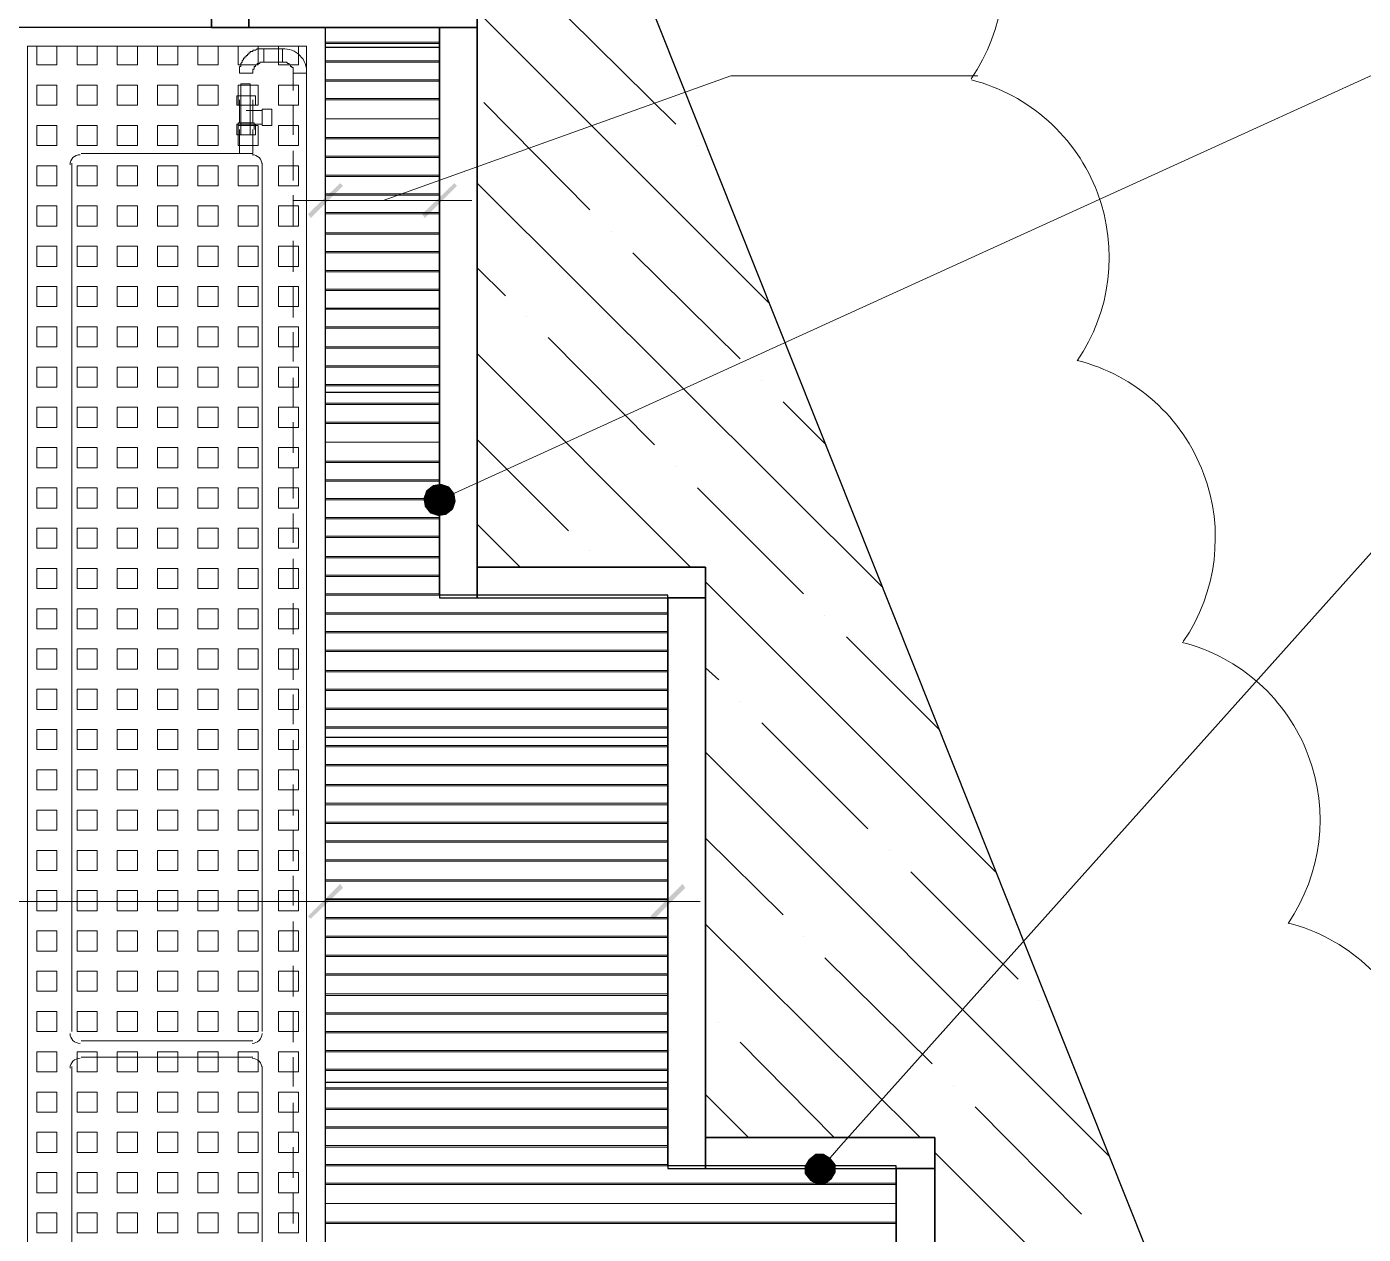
# Model space of a CAD drawing. Header units: millimetres. Extents: x -356862 to 418287, y 0 to 839748.
# Drawn here: x 37.278 to 38.938, y 10.944 to 12.443 of the extents above; entities that cross this region are included whole.
import ezdxf

# ---------------------------------------------------------------- set-up
doc = ezdxf.new("R2010")
doc.units = ezdxf.units.MM
doc.layers.add('PDF _Геометрия', color=7, linetype='Continuous', true_color=0xbababa)
doc.layers.add('PDF _Сплошная заливка', color=7, linetype='Continuous', true_color=0xf50000)

msp = doc.modelspace()

# ---------------------------------------------------------------- linework, layer by layer
at = {"layer": 'PDF _Геометрия', "color": 251, "lineweight": 20, "true_color": 0x545454}
for points in [[(38.2759, 11.0387), (38.2892, 11.0537), (39.8425, 12.7903), (39.8425, 12.8619), (39.8425, 16.0751)], [(37.8093, 11.8636), (37.8276, 11.872), (39.8425, 12.7903)]]:
    msp.add_lwpolyline(points, dxfattribs=at)
at = {"layer": 'PDF _Геометрия', "color": 7, "lineweight": 30}
for points in [[(39.5392, 8.2288), (39.5392, 7.5205), (40.0258, 7.5205), (36.9243, 15.3002), (36.7043, 15.3002), (36.7043, 14.6085), (36.9876, 14.6085), (36.9876, 13.8986), (37.2709, 13.8986), (37.2709, 13.1903), (37.5543, 13.1903), (37.5543, 12.482), (37.8376, 12.482), (37.8376, 11.772), (38.1209, 11.772), (38.1209, 11.0637), (38.4059, 11.0637), (38.4059, 10.3554), (38.6892, 10.3554), (38.6892, 9.6471), (38.9725, 9.6471), (38.9725, 8.9371), (39.2559, 8.9371), (39.2559, 8.2288)], [(37.5076, 13.1503), (37.5076, 12.442), (37.5543, 12.442), (37.5543, 13.1503)], [(37.5543, 12.442), (37.8376, 12.442), (37.8376, 12.482), (37.5543, 12.482)], [(37.7909, 12.442), (37.7909, 11.7336), (37.8376, 11.7336), (37.8376, 12.442)], [(37.8376, 11.7336), (38.1209, 11.7336), (38.1209, 11.772), (37.8376, 11.772)], [(38.0742, 11.7336), (38.0742, 11.0253), (38.1209, 11.0253), (38.1209, 11.7336)], [(38.1209, 11.0253), (38.4059, 11.0253), (38.4059, 11.0637), (38.1209, 11.0637)], [(38.3576, 11.0253), (38.3576, 10.3154), (38.4059, 10.3154), (38.4059, 11.0253)]]:
    msp.add_lwpolyline(points, close=True, dxfattribs=at)
at = {"layer": 'PDF _Геометрия', "color": 150, "lineweight": 30, "true_color": 0x0080ff}
for points in [[(38.6409, 10.3204), (38.3576, 10.3204), (38.3576, 10.5554), (38.3576, 10.792), (38.3576, 11.0287), (38.0742, 11.0287), (38.0742, 11.2653), (38.0742, 11.5003), (38.0742, 11.737), (37.7909, 11.737), (37.7909, 11.9736), (37.7909, 12.2103), (37.7909, 12.442), (37.5076, 12.442), (37.5076, 13.0369), (36.941, 13.0369), (36.941, 13.1553), (36.4676, 13.1553), (36.4676, 9.8471), (38.6409, 9.8471)], [(37.6493, 12.442), (37.2559, 12.442), (37.2559, 9.8437), (37.6493, 9.8437)]]:
    msp.add_lwpolyline(points, close=True, dxfattribs=at)
at = {"layer": 'PDF _Геометрия', "lineweight": 5}
for points in [[(38.1992, 12.1003), (37.8376, 12.462)], [(38.0842, 12.322), (37.9509, 12.4536)], [(37.9776, 12.2153), (37.8459, 12.3486)], [(38.1109, 12.2953), (38.1109, 12.2953)], [(37.5593, 12.2853), (37.3459, 12.2853)], [(37.3343, 12.2736), (37.3343, 11.1953)], [(37.5709, 11.1953), (37.5709, 12.2736)], [(38.3409, 11.747), (37.8376, 12.2486)], [(38.0042, 12.1886), (38.0042, 12.1886)], [(38.1642, 12.0303), (38.0309, 12.162)], [(37.8726, 12.1086), (37.8376, 12.1436)], [(37.8993, 12.0836), (37.8993, 12.0836)], [(38.0576, 11.9236), (37.9259, 12.057)], [(38.1026, 11.772), (37.8376, 12.037)], [(38.1909, 12.0036), (38.1909, 12.0036)], [(38.2709, 11.9236), (38.2176, 11.977)], [(37.9509, 11.817), (37.8376, 11.9303)], [(38.0842, 11.897), (38.0842, 11.897)], [(38.2426, 11.7386), (38.1109, 11.8703)], [(37.8909, 11.772), (37.8376, 11.8253)], [(37.9776, 11.792), (37.9776, 11.792)], [(38.4809, 11.3937), (38.1209, 11.7536)], [(38.2692, 11.712), (38.2692, 11.712)], [(38.4109, 11.5703), (38.2959, 11.6853)], [(38.1376, 11.632), (38.1209, 11.647)], [(38.1642, 11.6053), (38.1642, 11.6053)], [(38.3226, 11.447), (38.1909, 11.5787)], [(38.6226, 11.0403), (38.1209, 11.542)], [(38.2176, 11.3403), (38.1209, 11.4353)], [(38.3492, 11.4203), (38.3492, 11.4203)], [(38.5092, 11.2603), (38.3759, 11.3937)], [(38.3876, 11.0637), (38.1209, 11.3287)], [(38.2426, 11.3137), (38.2426, 11.3137)], [(38.4026, 11.1553), (38.2692, 11.287)], [(38.5342, 11.2337), (38.5342, 11.2337)], [(38.1376, 11.207), (38.1376, 11.207)], [(37.3459, 11.1837), (37.5593, 11.1837)], [(38.2809, 11.0637), (38.1642, 11.182)], [(37.3343, 11.152), (37.3343, 10.0721)], [(37.5593, 11.1637), (37.3459, 11.1637)], [(37.5709, 10.0721), (37.5709, 11.152)], [(38.1742, 11.0637), (38.1209, 11.117)], [(38.4292, 11.1287), (38.4292, 11.1287)], [(38.5876, 10.9687), (38.4559, 11.102)], [(38.7625, 10.6887), (38.4059, 11.0453)]]:
    msp.add_lwpolyline(points, dxfattribs=at)
at = {"layer": 'PDF _Геометрия', "color": 6, "lineweight": 9}
for points in [[(37.6493, 9.8437), (37.6493, 12.442), (37.2559, 12.442), (37.2559, 9.8437)], [(37.6259, 9.8671), (37.6259, 12.4186), (37.2793, 12.4186), (37.2793, 9.8671)]]:
    msp.add_lwpolyline(points, close=True, dxfattribs=at)
at = {"layer": 'PDF _Геометрия', "color": 84, "lineweight": 20, "true_color": 0x269900}
msp.add_lwpolyline([(37.6493, 9.8437), (37.6493, 12.442), (37.7909, 12.442), (37.7909, 11.7336), (38.0742, 11.7336), (38.0742, 11.0253), (38.3576, 11.0253), (38.3576, 10.3154), (38.6409, 10.3154), (38.6409, 9.8437)], close=True, dxfattribs=at)
at = {"layer": 'PDF _Геометрия', "color": 6, "lineweight": 5}
for points in [[(37.3159, 12.4186), (37.3159, 12.3953), (37.2909, 12.3953), (37.2909, 12.4186)], [(37.3659, 12.4186), (37.3659, 12.3953), (37.3409, 12.3953), (37.3409, 12.4186)], [(37.4159, 12.4186), (37.4159, 12.3953), (37.3909, 12.3953), (37.3909, 12.4186)], [(37.4659, 12.4186), (37.4659, 12.3953), (37.4409, 12.3953), (37.4409, 12.4186)], [(37.5159, 12.4186), (37.5159, 12.3953), (37.4909, 12.3953), (37.4909, 12.4186)], [(37.5659, 12.4186), (37.5659, 12.3953), (37.5409, 12.3953), (37.5409, 12.4186)], [(37.6159, 12.4186), (37.6159, 12.3953), (37.5909, 12.3953), (37.5909, 12.4186)]]:
    msp.add_lwpolyline(points, dxfattribs=at)
at = {"layer": 'PDF _Геометрия', "color": 1, "lineweight": 5}
for points in [[(37.5443, 12.3853), (37.5426, 12.3853), (37.5593, 12.3853), (37.5593, 12.387), (37.5593, 12.3886), (37.5593, 12.3903), (37.5609, 12.3903), (37.5609, 12.392), (37.5609, 12.3936), (37.5626, 12.3936), (37.5626, 12.3953), (37.5643, 12.3953), (37.5643, 12.397), (37.5659, 12.397), (37.5676, 12.397), (37.5676, 12.3986), (37.5693, 12.3986), (37.5709, 12.3986), (37.5726, 12.3986), (37.5726, 12.4153), (37.5709, 12.4153), (37.5693, 12.4153), (37.5676, 12.4153), (37.5659, 12.4153), (37.5643, 12.4153), (37.5626, 12.4136), (37.5609, 12.4136), (37.5593, 12.4136), (37.5593, 12.412), (37.5576, 12.412), (37.5559, 12.412), (37.5559, 12.4103), (37.5543, 12.4103), (37.5543, 12.4086), (37.5526, 12.4086), (37.5526, 12.407), (37.5509, 12.407), (37.5509, 12.4053), (37.5493, 12.4053), (37.5493, 12.4036), (37.5476, 12.4036), (37.5476, 12.402), (37.5459, 12.4003), (37.5459, 12.3986), (37.5443, 12.397), (37.5443, 12.3953), (37.5443, 12.3936), (37.5426, 12.3936), (37.5426, 12.392), (37.5426, 12.3903), (37.5426, 12.3886), (37.5426, 12.387), (37.5426, 12.3853)], [(37.5559, 12.322), (37.5559, 12.3086), (37.5559, 12.372), (37.5509, 12.372), (37.5443, 12.372), (37.5443, 12.3086), (37.5443, 12.322)], [(37.5426, 12.352), (37.5426, 12.3236)], [(37.5443, 12.357), (37.5443, 12.3453)], [(37.5559, 12.357), (37.5559, 12.3453)], [(37.5593, 12.3236), (37.5593, 12.352)], [(37.5709, 12.3386), (37.5509, 12.3386)], [(37.5609, 12.3153), (37.5609, 12.3236), (37.5509, 12.3236), (37.5409, 12.3236), (37.5409, 12.3153)], [(37.5576, 12.322), (37.5709, 12.322)]]:
    msp.add_lwpolyline(points, dxfattribs=at)
at = {"layer": 'PDF _Геометрия', "color": 252, "lineweight": 5, "true_color": 0x989898}
msp.add_lwpolyline([(37.5959, 12.3986), (37.5959, 12.407), (37.5959, 12.4153), (37.5726, 12.4153), (37.5726, 12.407), (37.5726, 12.3986)], close=True, dxfattribs=at)
at = {"layer": 'PDF _Геометрия', "color": 1, "lineweight": 5}
msp.add_lwpolyline([(37.5959, 12.4153), (37.5959, 12.3986), (37.5976, 12.3986), (37.5993, 12.3986), (37.6009, 12.3986), (37.6026, 12.397), (37.6043, 12.397), (37.6043, 12.3953), (37.6059, 12.3953), (37.6059, 12.3936), (37.6076, 12.3936), (37.6076, 12.392), (37.6093, 12.392), (37.6093, 12.3903), (37.6093, 12.3886), (37.6093, 12.387), (37.6093, 12.3853), (37.6259, 12.3853, 0.449066)], format="xyb", close=True, dxfattribs=at)
at = {"layer": 'PDF _Геометрия', "color": 254, "lineweight": 5, "true_color": 0xdcdcdc}
for points in [[(37.6493, 12.4236), (37.7909, 12.4236)], [(37.6493, 12.4003), (37.7909, 12.4003)], [(37.6493, 12.3753), (37.7909, 12.3753)], [(37.6493, 12.352), (37.7909, 12.352)], [(37.6493, 12.3286), (37.7909, 12.3286)], [(37.6493, 12.3053), (37.7909, 12.3053)], [(37.6493, 12.282), (37.7909, 12.282)], [(37.6493, 12.257), (37.7909, 12.257)], [(37.6493, 12.2336), (37.7909, 12.2336)], [(37.6493, 12.2103), (37.7909, 12.2103)], [(37.6493, 12.187), (37.7909, 12.187)], [(37.6493, 12.1636), (37.7909, 12.1636)], [(37.6493, 12.1403), (37.7909, 12.1403)], [(37.6493, 12.1153), (37.7909, 12.1153)], [(37.6493, 12.092), (37.7909, 12.092)], [(37.6493, 12.0686), (37.7909, 12.0686)], [(37.6493, 12.0453), (37.7909, 12.0453)], [(37.6493, 12.022), (37.7909, 12.022)], [(37.6493, 11.9986), (37.7909, 11.9986)], [(37.6493, 11.9736), (37.7909, 11.9736)], [(37.6493, 11.9503), (37.7909, 11.9503)], [(37.6493, 11.927), (37.7909, 11.927)], [(37.6493, 11.9036), (37.7909, 11.9036)], [(37.6493, 11.8803), (37.7909, 11.8803)], [(37.6493, 11.8553), (37.7909, 11.8553)], [(37.6493, 11.832), (37.7909, 11.832)], [(37.6493, 11.8086), (37.7909, 11.8086)], [(37.6493, 11.7853), (37.7909, 11.7853)], [(37.6493, 11.762), (37.7909, 11.762)], [(37.6493, 11.7386), (37.7909, 11.7386)], [(37.6493, 11.7137), (38.0742, 11.7137)], [(37.6493, 11.6903), (38.0742, 11.6903)], [(37.6493, 11.667), (38.0742, 11.667)], [(37.6493, 11.6437), (38.0742, 11.6437)], [(37.6493, 11.6203), (38.0742, 11.6203)], [(37.6493, 11.597), (38.0742, 11.597)], [(37.6493, 11.572), (38.0742, 11.572)], [(37.6493, 11.5487), (38.0742, 11.5487)], [(37.6493, 11.5253), (38.0742, 11.5253)], [(37.6493, 11.502), (38.0742, 11.502)], [(37.6493, 11.4787), (38.0742, 11.4787)], [(37.6493, 11.4553), (38.0742, 11.4553)], [(37.6493, 11.4303), (38.0742, 11.4303)], [(37.6493, 11.407), (38.0742, 11.407)], [(37.6493, 11.3837), (38.0742, 11.3837)], [(37.6493, 11.3603), (38.0742, 11.3603)], [(37.6493, 11.337), (38.0742, 11.337)], [(37.6493, 11.312), (38.0742, 11.312)], [(37.6493, 11.2887), (38.0742, 11.2887)], [(37.6493, 11.2653), (38.0742, 11.2653)], [(37.6493, 11.242), (38.0742, 11.242)], [(37.6493, 11.2187), (38.0742, 11.2187)], [(37.6493, 11.1953), (38.0742, 11.1953)], [(37.6493, 11.1703), (38.0742, 11.1703)], [(37.6493, 11.147), (38.0742, 11.147)], [(37.6493, 11.1237), (38.0742, 11.1237)], [(37.6493, 11.1003), (38.0742, 11.1003)], [(37.6493, 11.077), (38.0742, 11.077)], [(37.6493, 11.0537), (38.0742, 11.0537)], [(37.6493, 11.0287), (38.0742, 11.0287)], [(37.6493, 11.0053), (38.3576, 11.0053)], [(37.6493, 10.982), (38.3576, 10.982)], [(37.6493, 10.9587), (38.3576, 10.9587)]]:
    msp.add_lwpolyline(points, close=True, dxfattribs=at)
for points in [[(37.7909, 12.422), (37.6493, 12.422)], [(37.7909, 12.3986), (37.6493, 12.3986)], [(37.7909, 12.377), (37.6493, 12.377)], [(37.7909, 12.3536), (37.6493, 12.3536)], [(37.7909, 12.3286), (37.6493, 12.3286)], [(37.7909, 12.3036), (37.6493, 12.3036)], [(37.7909, 12.2803), (37.6493, 12.2803)], [(37.7909, 12.2586), (37.6493, 12.2586)], [(37.7909, 12.2353), (37.6493, 12.2353)], [(37.7909, 12.212), (37.6493, 12.212)], [(37.7909, 12.1853), (37.6493, 12.1853)], [(37.7909, 12.162), (37.6493, 12.162)], [(37.7909, 12.1386), (37.6493, 12.1386)], [(37.7909, 12.117), (37.6493, 12.117)], [(37.7909, 12.0936), (37.6493, 12.0936)], [(37.7909, 12.0703), (37.6493, 12.0703)], [(37.7909, 12.0436), (37.6493, 12.0436)], [(37.7909, 12.0203), (37.6493, 12.0203)], [(37.7909, 11.997), (37.6493, 11.997)], [(37.7909, 11.9753), (37.6493, 11.9753)], [(37.7909, 11.952), (37.6493, 11.952)], [(37.7909, 11.927), (37.6493, 11.927)], [(37.7909, 11.902), (37.6493, 11.902)], [(37.7909, 11.8786), (37.6493, 11.8786)], [(37.7909, 11.857), (37.6493, 11.857)], [(37.7909, 11.8336), (37.6493, 11.8336)], [(37.7909, 11.8103), (37.6493, 11.8103)], [(37.7909, 11.7836), (37.6493, 11.7836)], [(37.7909, 11.7603), (37.6493, 11.7603)], [(37.9326, 11.737), (37.6493, 11.737)], [(38.0742, 11.7153), (37.6493, 11.7153)], [(38.0742, 11.692), (37.6493, 11.692)], [(38.0742, 11.6687), (37.6493, 11.6687)], [(38.0742, 11.642), (37.6493, 11.642)], [(38.0742, 11.6187), (37.6493, 11.6187)], [(38.0742, 11.5953), (37.6493, 11.5953)], [(38.0742, 11.5737), (37.6493, 11.5737)], [(38.0742, 11.5503), (37.6493, 11.5503)], [(38.0742, 11.527), (37.6493, 11.527)], [(38.0742, 11.5003), (37.6493, 11.5003)], [(38.0742, 11.477), (37.6493, 11.477)], [(38.0742, 11.4537), (37.6493, 11.4537)], [(38.0742, 11.432), (37.6493, 11.432)], [(38.0742, 11.4087), (37.6493, 11.4087)], [(38.0742, 11.382), (37.6493, 11.382)], [(38.0742, 11.3587), (37.6493, 11.3587)], [(38.0742, 11.3353), (37.6493, 11.3353)], [(38.0742, 11.3137), (37.6493, 11.3137)], [(38.0742, 11.2903), (37.6493, 11.2903)], [(38.0742, 11.267), (37.6493, 11.267)], [(38.0742, 11.2403), (37.6493, 11.2403)], [(38.0742, 11.217), (37.6493, 11.217)], [(38.0742, 11.1937), (37.6493, 11.1937)], [(38.0742, 11.172), (37.6493, 11.172)], [(38.0742, 11.1487), (37.6493, 11.1487)], [(38.0742, 11.1253), (37.6493, 11.1253)], [(38.0742, 11.0987), (37.6493, 11.0987)], [(38.0742, 11.0753), (37.6493, 11.0753)], [(38.0742, 11.052), (37.6493, 11.052)], [(38.0742, 11.0303), (37.6493, 11.0303)], [(38.3576, 11.007), (37.6493, 11.007)], [(38.3576, 10.982), (37.6493, 10.982)], [(38.3576, 10.957), (37.6493, 10.957)]]:
    msp.add_lwpolyline(points, dxfattribs=at)
at = {"layer": 'PDF _Геометрия', "color": 150, "lineweight": 30, "true_color": 0x0080ff}
for points in [[(37.7909, 12.417), (37.6493, 12.417)], [(37.7909, 11.9886), (37.6493, 11.9886)], [(38.0742, 11.5603), (37.6493, 11.5603)], [(38.0742, 11.132), (37.6493, 11.132)]]:
    msp.add_lwpolyline(points, dxfattribs=at)
at = {"layer": 'PDF _Геометрия', "color": 252, "lineweight": 5, "true_color": 0x989898}
for points in [[(37.6259, 12.3636), (37.6259, 12.3853), (37.6176, 12.3853), (37.6093, 12.3853), (37.6093, 12.3636)], [(37.6093, 12.3453), (37.6093, 12.3086)], [(37.6259, 12.3086), (37.6259, 12.3453)], [(37.5426, 12.3153), (37.5426, 12.2853)], [(37.5593, 12.2853), (37.5593, 12.3153)], [(37.6093, 12.2886), (37.6093, 12.252)], [(37.6259, 12.252), (37.6259, 12.2886)], [(37.6093, 12.2336), (37.6093, 12.1953)], [(37.6259, 12.1953), (37.6259, 12.2336)], [(37.6093, 12.177), (37.6093, 12.1386)], [(37.6259, 12.1386), (37.6259, 12.177)], [(37.6093, 12.1203), (37.6093, 12.082)], [(37.6259, 12.082), (37.6259, 12.1203)], [(37.6093, 12.0636), (37.6093, 12.027)], [(37.6259, 12.027), (37.6259, 12.0636)], [(37.6093, 12.007), (37.6093, 11.9703)], [(37.6259, 11.9703), (37.6259, 12.007)], [(37.6093, 11.952), (37.6093, 11.9136)], [(37.6259, 11.9136), (37.6259, 11.952)], [(37.6093, 11.8953), (37.6093, 11.857)], [(37.6259, 11.857), (37.6259, 11.8953)], [(37.6093, 11.8386), (37.6093, 11.802)], [(37.6259, 11.802), (37.6259, 11.8386)], [(37.6093, 11.782), (37.6093, 11.7453)], [(37.6259, 11.7453), (37.6259, 11.782)], [(37.6093, 11.727), (37.6093, 11.6887)], [(37.6259, 11.6887), (37.6259, 11.727)], [(37.6093, 11.6703), (37.6093, 11.632)], [(37.6259, 11.632), (37.6259, 11.6703)], [(37.6093, 11.6137), (37.6093, 11.577)], [(37.6259, 11.577), (37.6259, 11.6137)], [(37.6093, 11.557), (37.6093, 11.5203)], [(37.6259, 11.5203), (37.6259, 11.557)], [(37.6093, 11.502), (37.6093, 11.4637)], [(37.6259, 11.4637), (37.6259, 11.502)], [(37.6093, 11.4453), (37.6093, 11.407)], [(37.6259, 11.407), (37.6259, 11.4453)], [(37.6093, 11.3887), (37.6093, 11.352)], [(37.6259, 11.352), (37.6259, 11.3887)], [(37.6093, 11.332), (37.6093, 11.2953)], [(37.6259, 11.2953), (37.6259, 11.332)], [(37.6093, 11.277), (37.6093, 11.2387)], [(37.6259, 11.2387), (37.6259, 11.277)], [(37.6093, 11.2203), (37.6093, 11.182)], [(37.6259, 11.182), (37.6259, 11.2203)], [(37.6093, 11.1637), (37.6093, 11.127)], [(37.6259, 11.127), (37.6259, 11.1637)], [(37.6093, 11.107), (37.6093, 11.0703)], [(37.6259, 11.0703), (37.6259, 11.107)], [(37.6093, 11.052), (37.6093, 11.0137)], [(37.6259, 11.0137), (37.6259, 11.052)], [(37.6093, 10.9953), (37.6093, 10.957)], [(37.6259, 10.957), (37.6259, 10.9953)]]:
    msp.add_lwpolyline(points, dxfattribs=at)
at = {"layer": 'PDF _Геометрия', "color": 7, "lineweight": 18}
for points in [[(37.7209, 12.227), (38.1526, 12.382), (38.4592, 12.382)], [(37.6493, 12.2103), (37.6493, 12.267)], [(37.7909, 12.2103), (37.7909, 12.267)], [(37.8309, 12.227), (37.6093, 12.227)], [(36.4293, 11.357), (37.2943, 11.357)], [(37.2159, 11.357), (37.6893, 11.357)], [(37.6093, 11.357), (38.1142, 11.357)], [(37.6493, 11.3587), (37.6493, 11.317), (37.6493, 11.1603)], [(38.0742, 11.147), (38.0742, 11.317)]]:
    msp.add_lwpolyline(points, dxfattribs=at)
at = {"layer": 'PDF _Геометрия', "color": 6, "lineweight": 5}
for points in [[(37.2909, 12.3703), (37.3159, 12.3703), (37.3159, 12.3453), (37.2909, 12.3453)], [(37.3409, 12.3703), (37.3659, 12.3703), (37.3659, 12.3453), (37.3409, 12.3453)], [(37.3909, 12.3703), (37.4159, 12.3703), (37.4159, 12.3453), (37.3909, 12.3453)], [(37.4409, 12.3703), (37.4659, 12.3703), (37.4659, 12.3453), (37.4409, 12.3453)], [(37.4909, 12.3703), (37.5159, 12.3703), (37.5159, 12.3453), (37.4909, 12.3453)], [(37.5409, 12.3703), (37.5659, 12.3703), (37.5659, 12.3453), (37.5409, 12.3453)], [(37.5909, 12.3703), (37.6159, 12.3703), (37.6159, 12.3453), (37.5909, 12.3453)], [(37.2909, 12.3203), (37.3159, 12.3203), (37.3159, 12.2953), (37.2909, 12.2953)], [(37.3409, 12.3203), (37.3659, 12.3203), (37.3659, 12.2953), (37.3409, 12.2953)], [(37.3909, 12.3203), (37.4159, 12.3203), (37.4159, 12.2953), (37.3909, 12.2953)], [(37.4409, 12.3203), (37.4659, 12.3203), (37.4659, 12.2953), (37.4409, 12.2953)], [(37.4909, 12.3203), (37.5159, 12.3203), (37.5159, 12.2953), (37.4909, 12.2953)], [(37.5409, 12.3203), (37.5659, 12.3203), (37.5659, 12.2953), (37.5409, 12.2953)], [(37.5909, 12.3203), (37.6159, 12.3203), (37.6159, 12.2953), (37.5909, 12.2953)], [(37.2909, 12.2703), (37.3159, 12.2703), (37.3159, 12.2453), (37.2909, 12.2453)], [(37.3409, 12.2703), (37.3659, 12.2703), (37.3659, 12.2453), (37.3409, 12.2453)], [(37.3909, 12.2703), (37.4159, 12.2703), (37.4159, 12.2453), (37.3909, 12.2453)], [(37.4409, 12.2703), (37.4659, 12.2703), (37.4659, 12.2453), (37.4409, 12.2453)], [(37.4909, 12.2703), (37.5159, 12.2703), (37.5159, 12.2453), (37.4909, 12.2453)], [(37.5409, 12.2703), (37.5659, 12.2703), (37.5659, 12.2453), (37.5409, 12.2453)], [(37.5909, 12.2703), (37.6159, 12.2703), (37.6159, 12.2453), (37.5909, 12.2453)], [(37.2909, 12.2203), (37.3159, 12.2203), (37.3159, 12.1953), (37.2909, 12.1953)], [(37.3409, 12.2203), (37.3659, 12.2203), (37.3659, 12.1953), (37.3409, 12.1953)], [(37.3909, 12.2203), (37.4159, 12.2203), (37.4159, 12.1953), (37.3909, 12.1953)], [(37.4409, 12.2203), (37.4659, 12.2203), (37.4659, 12.1953), (37.4409, 12.1953)], [(37.4909, 12.2203), (37.5159, 12.2203), (37.5159, 12.1953), (37.4909, 12.1953)], [(37.5409, 12.2203), (37.5659, 12.2203), (37.5659, 12.1953), (37.5409, 12.1953)], [(37.5909, 12.2203), (37.6159, 12.2203), (37.6159, 12.1953), (37.5909, 12.1953)], [(37.2909, 12.1703), (37.3159, 12.1703), (37.3159, 12.1453), (37.2909, 12.1453)], [(37.3409, 12.1703), (37.3659, 12.1703), (37.3659, 12.1453), (37.3409, 12.1453)], [(37.3909, 12.1703), (37.4159, 12.1703), (37.4159, 12.1453), (37.3909, 12.1453)], [(37.4409, 12.1703), (37.4659, 12.1703), (37.4659, 12.1453), (37.4409, 12.1453)], [(37.4909, 12.1703), (37.5159, 12.1703), (37.5159, 12.1453), (37.4909, 12.1453)], [(37.5409, 12.1703), (37.5659, 12.1703), (37.5659, 12.1453), (37.5409, 12.1453)], [(37.5909, 12.1703), (37.6159, 12.1703), (37.6159, 12.1453), (37.5909, 12.1453)], [(37.2909, 12.1203), (37.3159, 12.1203), (37.3159, 12.0953), (37.2909, 12.0953)], [(37.3409, 12.1203), (37.3659, 12.1203), (37.3659, 12.0953), (37.3409, 12.0953)], [(37.3909, 12.1203), (37.4159, 12.1203), (37.4159, 12.0953), (37.3909, 12.0953)], [(37.4409, 12.1203), (37.4659, 12.1203), (37.4659, 12.0953), (37.4409, 12.0953)], [(37.4909, 12.1203), (37.5159, 12.1203), (37.5159, 12.0953), (37.4909, 12.0953)], [(37.5409, 12.1203), (37.5659, 12.1203), (37.5659, 12.0953), (37.5409, 12.0953)], [(37.5909, 12.1203), (37.6159, 12.1203), (37.6159, 12.0953), (37.5909, 12.0953)], [(37.2909, 12.0703), (37.3159, 12.0703), (37.3159, 12.0453), (37.2909, 12.0453)], [(37.3409, 12.0703), (37.3659, 12.0703), (37.3659, 12.0453), (37.3409, 12.0453)], [(37.3909, 12.0703), (37.4159, 12.0703), (37.4159, 12.0453), (37.3909, 12.0453)], [(37.4409, 12.0703), (37.4659, 12.0703), (37.4659, 12.0453), (37.4409, 12.0453)], [(37.4909, 12.0703), (37.5159, 12.0703), (37.5159, 12.0453), (37.4909, 12.0453)], [(37.5409, 12.0703), (37.5659, 12.0703), (37.5659, 12.0453), (37.5409, 12.0453)], [(37.5909, 12.0703), (37.6159, 12.0703), (37.6159, 12.0453), (37.5909, 12.0453)], [(37.2909, 12.0203), (37.3159, 12.0203), (37.3159, 11.9953), (37.2909, 11.9953)], [(37.3409, 12.0203), (37.3659, 12.0203), (37.3659, 11.9953), (37.3409, 11.9953)], [(37.3909, 12.0203), (37.4159, 12.0203), (37.4159, 11.9953), (37.3909, 11.9953)], [(37.4409, 12.0203), (37.4659, 12.0203), (37.4659, 11.9953), (37.4409, 11.9953)], [(37.4909, 12.0203), (37.5159, 12.0203), (37.5159, 11.9953), (37.4909, 11.9953)], [(37.5409, 12.0203), (37.5659, 12.0203), (37.5659, 11.9953), (37.5409, 11.9953)], [(37.5909, 12.0203), (37.6159, 12.0203), (37.6159, 11.9953), (37.5909, 11.9953)], [(37.2909, 11.9703), (37.3159, 11.9703), (37.3159, 11.9453), (37.2909, 11.9453)], [(37.3409, 11.9703), (37.3659, 11.9703), (37.3659, 11.9453), (37.3409, 11.9453)], [(37.3909, 11.9703), (37.4159, 11.9703), (37.4159, 11.9453), (37.3909, 11.9453)], [(37.4409, 11.9703), (37.4659, 11.9703), (37.4659, 11.9453), (37.4409, 11.9453)], [(37.4909, 11.9703), (37.5159, 11.9703), (37.5159, 11.9453), (37.4909, 11.9453)], [(37.5409, 11.9703), (37.5659, 11.9703), (37.5659, 11.9453), (37.5409, 11.9453)], [(37.5909, 11.9703), (37.6159, 11.9703), (37.6159, 11.9453), (37.5909, 11.9453)], [(37.2909, 11.9203), (37.3159, 11.9203), (37.3159, 11.8953), (37.2909, 11.8953)], [(37.3409, 11.9203), (37.3659, 11.9203), (37.3659, 11.8953), (37.3409, 11.8953)], [(37.3909, 11.9203), (37.4159, 11.9203), (37.4159, 11.8953), (37.3909, 11.8953)], [(37.4409, 11.9203), (37.4659, 11.9203), (37.4659, 11.8953), (37.4409, 11.8953)], [(37.4909, 11.9203), (37.5159, 11.9203), (37.5159, 11.8953), (37.4909, 11.8953)], [(37.5409, 11.9203), (37.5659, 11.9203), (37.5659, 11.8953), (37.5409, 11.8953)], [(37.5909, 11.9203), (37.6159, 11.9203), (37.6159, 11.8953), (37.5909, 11.8953)], [(37.2909, 11.8703), (37.3159, 11.8703), (37.3159, 11.8453), (37.2909, 11.8453)], [(37.3409, 11.8703), (37.3659, 11.8703), (37.3659, 11.8453), (37.3409, 11.8453)], [(37.3909, 11.8703), (37.4159, 11.8703), (37.4159, 11.8453), (37.3909, 11.8453)], [(37.4409, 11.8703), (37.4659, 11.8703), (37.4659, 11.8453), (37.4409, 11.8453)], [(37.4909, 11.8703), (37.5159, 11.8703), (37.5159, 11.8453), (37.4909, 11.8453)], [(37.5409, 11.8703), (37.5659, 11.8703), (37.5659, 11.8453), (37.5409, 11.8453)], [(37.5909, 11.8703), (37.6159, 11.8703), (37.6159, 11.8453), (37.5909, 11.8453)], [(37.2909, 11.8203), (37.3159, 11.8203), (37.3159, 11.7953), (37.2909, 11.7953)], [(37.3409, 11.8203), (37.3659, 11.8203), (37.3659, 11.7953), (37.3409, 11.7953)], [(37.3909, 11.8203), (37.4159, 11.8203), (37.4159, 11.7953), (37.3909, 11.7953)], [(37.4409, 11.8203), (37.4659, 11.8203), (37.4659, 11.7953), (37.4409, 11.7953)], [(37.4909, 11.8203), (37.5159, 11.8203), (37.5159, 11.7953), (37.4909, 11.7953)], [(37.5409, 11.8203), (37.5659, 11.8203), (37.5659, 11.7953), (37.5409, 11.7953)], [(37.5909, 11.8203), (37.6159, 11.8203), (37.6159, 11.7953), (37.5909, 11.7953)], [(37.2909, 11.7703), (37.3159, 11.7703), (37.3159, 11.7453), (37.2909, 11.7453)], [(37.3409, 11.7703), (37.3659, 11.7703), (37.3659, 11.7453), (37.3409, 11.7453)], [(37.3909, 11.7703), (37.4159, 11.7703), (37.4159, 11.7453), (37.3909, 11.7453)], [(37.4409, 11.7703), (37.4659, 11.7703), (37.4659, 11.7453), (37.4409, 11.7453)], [(37.4909, 11.7703), (37.5159, 11.7703), (37.5159, 11.7453), (37.4909, 11.7453)], [(37.5409, 11.7703), (37.5659, 11.7703), (37.5659, 11.7453), (37.5409, 11.7453)], [(37.5909, 11.7703), (37.6159, 11.7703), (37.6159, 11.7453), (37.5909, 11.7453)], [(37.2909, 11.7203), (37.3159, 11.7203), (37.3159, 11.6953), (37.2909, 11.6953)], [(37.3409, 11.7203), (37.3659, 11.7203), (37.3659, 11.6953), (37.3409, 11.6953)], [(37.3909, 11.7203), (37.4159, 11.7203), (37.4159, 11.6953), (37.3909, 11.6953)], [(37.4409, 11.7203), (37.4659, 11.7203), (37.4659, 11.6953), (37.4409, 11.6953)], [(37.4909, 11.7203), (37.5159, 11.7203), (37.5159, 11.6953), (37.4909, 11.6953)], [(37.5409, 11.7203), (37.5659, 11.7203), (37.5659, 11.6953), (37.5409, 11.6953)], [(37.5909, 11.7203), (37.6159, 11.7203), (37.6159, 11.6953), (37.5909, 11.6953)], [(37.2909, 11.6703), (37.3159, 11.6703), (37.3159, 11.6453), (37.2909, 11.6453)], [(37.3409, 11.6703), (37.3659, 11.6703), (37.3659, 11.6453), (37.3409, 11.6453)], [(37.3909, 11.6703), (37.4159, 11.6703), (37.4159, 11.6453), (37.3909, 11.6453)], [(37.4409, 11.6703), (37.4659, 11.6703), (37.4659, 11.6453), (37.4409, 11.6453)], [(37.4909, 11.6703), (37.5159, 11.6703), (37.5159, 11.6453), (37.4909, 11.6453)], [(37.5409, 11.6703), (37.5659, 11.6703), (37.5659, 11.6453), (37.5409, 11.6453)], [(37.5909, 11.6703), (37.6159, 11.6703), (37.6159, 11.6453), (37.5909, 11.6453)], [(37.2909, 11.6203), (37.3159, 11.6203), (37.3159, 11.5953), (37.2909, 11.5953)], [(37.3409, 11.6203), (37.3659, 11.6203), (37.3659, 11.5953), (37.3409, 11.5953)], [(37.3909, 11.6203), (37.4159, 11.6203), (37.4159, 11.5953), (37.3909, 11.5953)], [(37.4409, 11.6203), (37.4659, 11.6203), (37.4659, 11.5953), (37.4409, 11.5953)], [(37.4909, 11.6203), (37.5159, 11.6203), (37.5159, 11.5953), (37.4909, 11.5953)], [(37.5409, 11.6203), (37.5659, 11.6203), (37.5659, 11.5953), (37.5409, 11.5953)], [(37.5909, 11.6203), (37.6159, 11.6203), (37.6159, 11.5953), (37.5909, 11.5953)], [(37.2909, 11.5703), (37.3159, 11.5703), (37.3159, 11.5453), (37.2909, 11.5453)], [(37.3409, 11.5703), (37.3659, 11.5703), (37.3659, 11.5453), (37.3409, 11.5453)], [(37.3909, 11.5703), (37.4159, 11.5703), (37.4159, 11.5453), (37.3909, 11.5453)], [(37.4409, 11.5703), (37.4659, 11.5703), (37.4659, 11.5453), (37.4409, 11.5453)], [(37.4909, 11.5703), (37.5159, 11.5703), (37.5159, 11.5453), (37.4909, 11.5453)], [(37.5409, 11.5703), (37.5659, 11.5703), (37.5659, 11.5453), (37.5409, 11.5453)], [(37.5909, 11.5703), (37.6159, 11.5703), (37.6159, 11.5453), (37.5909, 11.5453)], [(37.2909, 11.5203), (37.3159, 11.5203), (37.3159, 11.4953), (37.2909, 11.4953)], [(37.3409, 11.5203), (37.3659, 11.5203), (37.3659, 11.4953), (37.3409, 11.4953)], [(37.3909, 11.5203), (37.4159, 11.5203), (37.4159, 11.4953), (37.3909, 11.4953)], [(37.4409, 11.5203), (37.4659, 11.5203), (37.4659, 11.4953), (37.4409, 11.4953)], [(37.4909, 11.5203), (37.5159, 11.5203), (37.5159, 11.4953), (37.4909, 11.4953)], [(37.5409, 11.5203), (37.5659, 11.5203), (37.5659, 11.4953), (37.5409, 11.4953)], [(37.5909, 11.5203), (37.6159, 11.5203), (37.6159, 11.4953), (37.5909, 11.4953)], [(37.2909, 11.4703), (37.3159, 11.4703), (37.3159, 11.4453), (37.2909, 11.4453)], [(37.3409, 11.4703), (37.3659, 11.4703), (37.3659, 11.4453), (37.3409, 11.4453)], [(37.3909, 11.4703), (37.4159, 11.4703), (37.4159, 11.4453), (37.3909, 11.4453)], [(37.4409, 11.4703), (37.4659, 11.4703), (37.4659, 11.4453), (37.4409, 11.4453)], [(37.4909, 11.4703), (37.5159, 11.4703), (37.5159, 11.4453), (37.4909, 11.4453)], [(37.5409, 11.4703), (37.5659, 11.4703), (37.5659, 11.4453), (37.5409, 11.4453)], [(37.5909, 11.4703), (37.6159, 11.4703), (37.6159, 11.4453), (37.5909, 11.4453)], [(37.2909, 11.4203), (37.3159, 11.4203), (37.3159, 11.3953), (37.2909, 11.3953)], [(37.3409, 11.4203), (37.3659, 11.4203), (37.3659, 11.3953), (37.3409, 11.3953)], [(37.3909, 11.4203), (37.4159, 11.4203), (37.4159, 11.3953), (37.3909, 11.3953)], [(37.4409, 11.4203), (37.4659, 11.4203), (37.4659, 11.3953), (37.4409, 11.3953)], [(37.4909, 11.4203), (37.5159, 11.4203), (37.5159, 11.3953), (37.4909, 11.3953)], [(37.5409, 11.4203), (37.5659, 11.4203), (37.5659, 11.3953), (37.5409, 11.3953)], [(37.5909, 11.4203), (37.6159, 11.4203), (37.6159, 11.3953), (37.5909, 11.3953)], [(37.2909, 11.3703), (37.3159, 11.3703), (37.3159, 11.3453), (37.2909, 11.3453)], [(37.3409, 11.3703), (37.3659, 11.3703), (37.3659, 11.3453), (37.3409, 11.3453)], [(37.3909, 11.3703), (37.4159, 11.3703), (37.4159, 11.3453), (37.3909, 11.3453)], [(37.4409, 11.3703), (37.4659, 11.3703), (37.4659, 11.3453), (37.4409, 11.3453)], [(37.4909, 11.3703), (37.5159, 11.3703), (37.5159, 11.3453), (37.4909, 11.3453)], [(37.5409, 11.3703), (37.5659, 11.3703), (37.5659, 11.3453), (37.5409, 11.3453)], [(37.5909, 11.3703), (37.6159, 11.3703), (37.6159, 11.3453), (37.5909, 11.3453)], [(37.2909, 11.3203), (37.3159, 11.3203), (37.3159, 11.2953), (37.2909, 11.2953)], [(37.3409, 11.3203), (37.3659, 11.3203), (37.3659, 11.2953), (37.3409, 11.2953)], [(37.3909, 11.3203), (37.4159, 11.3203), (37.4159, 11.2953), (37.3909, 11.2953)], [(37.4409, 11.3203), (37.4659, 11.3203), (37.4659, 11.2953), (37.4409, 11.2953)], [(37.4909, 11.3203), (37.5159, 11.3203), (37.5159, 11.2953), (37.4909, 11.2953)], [(37.5409, 11.3203), (37.5659, 11.3203), (37.5659, 11.2953), (37.5409, 11.2953)], [(37.5909, 11.3203), (37.6159, 11.3203), (37.6159, 11.2953), (37.5909, 11.2953)], [(37.2909, 11.2703), (37.3159, 11.2703), (37.3159, 11.2453), (37.2909, 11.2453)], [(37.3409, 11.2703), (37.3659, 11.2703), (37.3659, 11.2453), (37.3409, 11.2453)], [(37.3909, 11.2703), (37.4159, 11.2703), (37.4159, 11.2453), (37.3909, 11.2453)], [(37.4409, 11.2703), (37.4659, 11.2703), (37.4659, 11.2453), (37.4409, 11.2453)], [(37.4909, 11.2703), (37.5159, 11.2703), (37.5159, 11.2453), (37.4909, 11.2453)], [(37.5409, 11.2703), (37.5659, 11.2703), (37.5659, 11.2453), (37.5409, 11.2453)], [(37.5909, 11.2703), (37.6159, 11.2703), (37.6159, 11.2453), (37.5909, 11.2453)], [(37.2909, 11.2203), (37.3159, 11.2203), (37.3159, 11.1953), (37.2909, 11.1953)], [(37.3409, 11.2203), (37.3659, 11.2203), (37.3659, 11.1953), (37.3409, 11.1953)], [(37.3909, 11.2203), (37.4159, 11.2203), (37.4159, 11.1953), (37.3909, 11.1953)], [(37.4409, 11.2203), (37.4659, 11.2203), (37.4659, 11.1953), (37.4409, 11.1953)], [(37.4909, 11.2203), (37.5159, 11.2203), (37.5159, 11.1953), (37.4909, 11.1953)], [(37.5409, 11.2203), (37.5659, 11.2203), (37.5659, 11.1953), (37.5409, 11.1953)], [(37.5909, 11.2203), (37.6159, 11.2203), (37.6159, 11.1953), (37.5909, 11.1953)], [(37.2909, 11.1703), (37.3159, 11.1703), (37.3159, 11.1453), (37.2909, 11.1453)], [(37.3409, 11.1703), (37.3659, 11.1703), (37.3659, 11.1453), (37.3409, 11.1453)], [(37.3909, 11.1703), (37.4159, 11.1703), (37.4159, 11.1453), (37.3909, 11.1453)], [(37.4409, 11.1703), (37.4659, 11.1703), (37.4659, 11.1453), (37.4409, 11.1453)], [(37.4909, 11.1703), (37.5159, 11.1703), (37.5159, 11.1453), (37.4909, 11.1453)], [(37.5409, 11.1703), (37.5659, 11.1703), (37.5659, 11.1453), (37.5409, 11.1453)], [(37.5909, 11.1703), (37.6159, 11.1703), (37.6159, 11.1453), (37.5909, 11.1453)], [(37.2909, 11.1203), (37.3159, 11.1203), (37.3159, 11.0953), (37.2909, 11.0953)], [(37.3409, 11.1203), (37.3659, 11.1203), (37.3659, 11.0953), (37.3409, 11.0953)], [(37.3909, 11.1203), (37.4159, 11.1203), (37.4159, 11.0953), (37.3909, 11.0953)], [(37.4409, 11.1203), (37.4659, 11.1203), (37.4659, 11.0953), (37.4409, 11.0953)], [(37.4909, 11.1203), (37.5159, 11.1203), (37.5159, 11.0953), (37.4909, 11.0953)], [(37.5409, 11.1203), (37.5659, 11.1203), (37.5659, 11.0953), (37.5409, 11.0953)], [(37.5909, 11.1203), (37.6159, 11.1203), (37.6159, 11.0953), (37.5909, 11.0953)], [(37.2909, 11.0703), (37.3159, 11.0703), (37.3159, 11.0453), (37.2909, 11.0453)], [(37.3409, 11.0703), (37.3659, 11.0703), (37.3659, 11.0453), (37.3409, 11.0453)], [(37.3909, 11.0703), (37.4159, 11.0703), (37.4159, 11.0453), (37.3909, 11.0453)], [(37.4409, 11.0703), (37.4659, 11.0703), (37.4659, 11.0453), (37.4409, 11.0453)], [(37.4909, 11.0703), (37.5159, 11.0703), (37.5159, 11.0453), (37.4909, 11.0453)], [(37.5409, 11.0703), (37.5659, 11.0703), (37.5659, 11.0453), (37.5409, 11.0453)], [(37.5909, 11.0703), (37.6159, 11.0703), (37.6159, 11.0453), (37.5909, 11.0453)], [(37.2909, 11.0203), (37.3159, 11.0203), (37.3159, 10.9953), (37.2909, 10.9953)], [(37.3409, 11.0203), (37.3659, 11.0203), (37.3659, 10.9953), (37.3409, 10.9953)], [(37.3909, 11.0203), (37.4159, 11.0203), (37.4159, 10.9953), (37.3909, 10.9953)], [(37.4409, 11.0203), (37.4659, 11.0203), (37.4659, 10.9953), (37.4409, 10.9953)], [(37.4909, 11.0203), (37.5159, 11.0203), (37.5159, 10.9953), (37.4909, 10.9953)], [(37.5409, 11.0203), (37.5659, 11.0203), (37.5659, 10.9953), (37.5409, 10.9953)], [(37.5909, 11.0203), (37.6159, 11.0203), (37.6159, 10.9953), (37.5909, 10.9953)], [(37.2909, 10.9703), (37.3159, 10.9703), (37.3159, 10.9453), (37.2909, 10.9453)], [(37.3409, 10.9703), (37.3659, 10.9703), (37.3659, 10.9453), (37.3409, 10.9453)], [(37.3909, 10.9703), (37.4159, 10.9703), (37.4159, 10.9453), (37.3909, 10.9453)], [(37.4409, 10.9703), (37.4659, 10.9703), (37.4659, 10.9453), (37.4409, 10.9453)], [(37.4909, 10.9703), (37.5159, 10.9703), (37.5159, 10.9453), (37.4909, 10.9453)], [(37.5409, 10.9703), (37.5659, 10.9703), (37.5659, 10.9453), (37.5409, 10.9453)], [(37.5909, 10.9703), (37.6159, 10.9703), (37.6159, 10.9453), (37.5909, 10.9453)]]:
    msp.add_lwpolyline(points, close=True, dxfattribs=at)
at = {"layer": 'PDF _Геометрия', "color": 1, "lineweight": 5}
for points in [[(37.5626, 12.3453), (37.5559, 12.3453), (37.5443, 12.3453), (37.5393, 12.3453), (37.5393, 12.357), (37.5443, 12.357), (37.5559, 12.357), (37.5626, 12.357)], [(37.5709, 12.3203), (37.5826, 12.3203), (37.5826, 12.3403), (37.5709, 12.3403)], [(37.5393, 12.3086), (37.5393, 12.322), (37.5443, 12.322), (37.5559, 12.322), (37.5626, 12.322), (37.5626, 12.3086), (37.5559, 12.3086), (37.5443, 12.3086)]]:
    msp.add_lwpolyline(points, close=True, dxfattribs=at)
at = {"layer": 'PDF _Геометрия', "color": 1, "lineweight": 20}
for centre in [(38.2631, 12.5064), (38.3947, 12.1564), (38.5264, 11.8081), (38.6564, 11.4581), (38.7881, 11.1097)]:
    msp.add_arc(centre, 0.2275, 325.6293, 75.6299, dxfattribs=at)
at = {"layer": 'PDF _Геометрия', "lineweight": 5}
for centre, start, end in [((37.3447, 12.2714), 90, 180), ((37.5581, 12.2714), 0, 90), ((37.3447, 11.1931), 180, 270), ((37.5581, 11.1931), 270, 360), ((37.3447, 11.1497), 90, 180), ((37.5581, 11.1497), 0, 90)]:
    msp.add_arc(centre, 0.0125, start, end, dxfattribs=at)
at = {"layer": 'PDF _Сплошная заливка', "color": 7, "transparency": 33554559}
for points in [[(37.6676, 12.2486), (37.6309, 12.2053), (37.6276, 12.2103)], [(37.6709, 12.2453), (37.6676, 12.2486), (37.6309, 12.2053)], [(37.7693, 12.2103), (37.7726, 12.2053), (37.8093, 12.2486)], [(37.7726, 12.2053), (37.8093, 12.2486), (37.8126, 12.2453)], [(37.6276, 11.3387), (37.6309, 11.3353), (37.6676, 11.3787)], [(37.6676, 11.3787), (37.6309, 11.3353), (37.6276, 11.3387)], [(37.6309, 11.3353), (37.6676, 11.3787), (37.6709, 11.3737)], [(37.6709, 11.3737), (37.6676, 11.3787), (37.6309, 11.3353)], [(38.0526, 11.3387), (38.0576, 11.3353), (38.0926, 11.3787)], [(38.0576, 11.3353), (38.0926, 11.3787), (38.0959, 11.3737)]]:
    msp.add_solid(points, dxfattribs=at)
at = {"layer": 'PDF _Сплошная заливка', "color": 251, "true_color": 0x545454, "transparency": 33554559}
for points in [[(37.7743, 11.867), (37.7909, 11.8553), (37.7709, 11.857)], [(37.7826, 11.8736), (37.7743, 11.867), (37.7909, 11.8553)], [(37.7909, 11.8553), (37.7926, 11.8753), (37.7826, 11.8736)], [(37.8026, 11.872), (37.7909, 11.8553), (37.7926, 11.8753)], [(37.8093, 11.8636), (37.8026, 11.872), (37.7909, 11.8553)], [(37.7909, 11.8553), (37.8109, 11.8536), (37.8093, 11.8636)], [(37.7909, 11.8553), (37.7709, 11.857), (37.7726, 11.847)], [(37.7726, 11.847), (37.7793, 11.8386), (37.7909, 11.8553)], [(37.7793, 11.8386), (37.7909, 11.8553), (37.7893, 11.8353)], [(37.7909, 11.8553), (37.7893, 11.8353), (37.7993, 11.837)], [(37.7993, 11.837), (37.8076, 11.8436), (37.7909, 11.8553)], [(37.8076, 11.8436), (37.7909, 11.8553), (37.8109, 11.8536)], [(38.2492, 11.037), (38.2442, 11.0287), (38.2642, 11.0253)], [(38.2642, 11.0253), (38.2576, 11.0437), (38.2492, 11.037)], [(38.2676, 11.0437), (38.2642, 11.0253), (38.2576, 11.0437)], [(38.2759, 11.0387), (38.2676, 11.0437), (38.2642, 11.0253)], [(38.2642, 11.0253), (38.2826, 11.0303), (38.2759, 11.0387)], [(38.2442, 11.0287), (38.2642, 11.0253), (38.2442, 11.0187)], [(38.2642, 11.0253), (38.2442, 11.0187), (38.2509, 11.0103)], [(38.2509, 11.0103), (38.2592, 11.0053), (38.2642, 11.0253)], [(38.2592, 11.0053), (38.2642, 11.0253), (38.2692, 11.0053)], [(38.2826, 11.0203), (38.2642, 11.0253), (38.2826, 11.0303)], [(38.2642, 11.0253), (38.2692, 11.0053), (38.2776, 11.012)], [(38.2776, 11.012), (38.2826, 11.0203), (38.2642, 11.0253)]]:
    msp.add_solid(points, dxfattribs=at)

doc.saveas('drawing.dxf')
